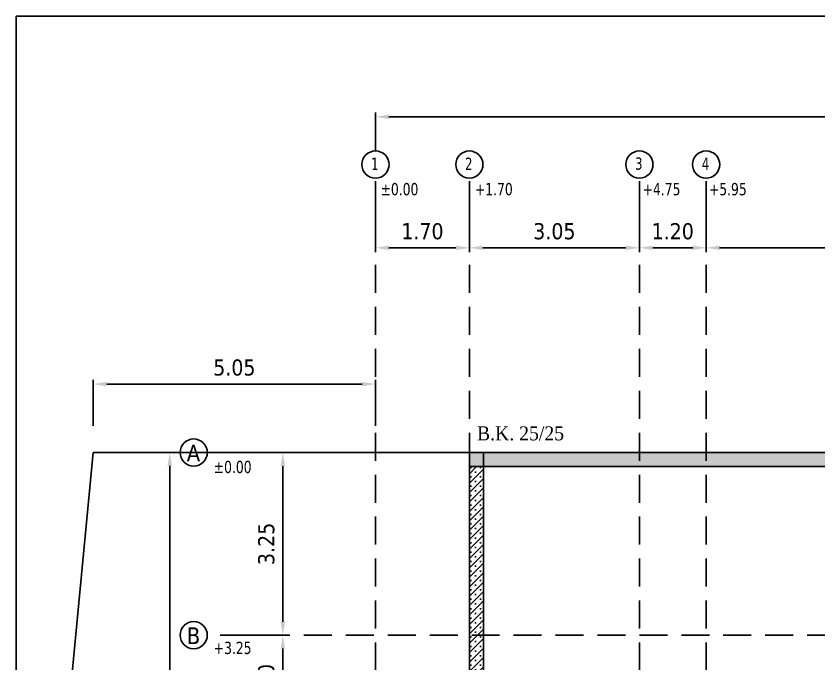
# Model space of a CAD drawing. Header units: millimetres. Extents: x -2171 to 1563, y -1758 to -1505.
# Drawn here: x -2119.65 to -2105.29, y -1600.76 to -1589.18 of the extents above; entities that cross this region are included whole.
import ezdxf

# ---------------------------------------------------------------- set-up
doc = ezdxf.new("R2010")
doc.units = ezdxf.units.MM
doc.header["$PDMODE"] = 32
doc.linetypes.add('DASHDOT', pattern=[25.4, 12.7, -6.35, 0, -6.35])
doc.linetypes.add('HIDDEN', pattern=[0.375, 0.25, -0.125])
doc.layers.get('Defpoints').update_dxf_attribs({"color": 6})
for name, color, linetype in [('-S-AKSONES', 50, 'DASHDOT'), ('-S_TEXT', 3, 'Continuous'), ('A-TEXT', 7, 'Continuous'), ('Fill_Col', 7, 'Continuous'), ('Geo_Col', 7, 'Continuous'), ('Geo_Col_-1', 7, 'Continuous'), ('Geo_Lines', 7, 'Continuous'), ('Geo_Lines_-1', 94, 'Continuous'), ('STR-AXIS', 2, 'Continuous'), ('Text_Col_-1', 7, 'Continuous')]:
    doc.layers.add(name, color=color, linetype=linetype)
doc.styles.add('GR-SIMPL', font='GR-SIMPL.shx', dxfattribs={"width": 0.8})
doc.styles.add('S1TmsNwRmn11_b_934_161', font='times.ttf', dxfattribs={"width": 0.933629, "height": 0.001087})
doc.styles.get("Standard").update_dxf_attribs({"font": 'tahoma.ttf'})
doc.styles.add('style1', font='tahoma.ttf', dxfattribs={"width": 0.8})
doc.dimstyles.new('Copy(2) of Standard', dxfattribs={"dimscale": 96, "dimtxt": 0.003, "dimasz": 0.0025, "dimexe": 0.0008, "dimexo": 0.005, "dimgap": 0.0015, "dimtad": 1, "dimrnd": 0.05, "dimzin": 0, "dimdsep": 46, "dimtxsty": 'Standard', "dimcen": 0.001, "dimclrd": 256, "dimclrt": 256, "dimadec": 0, "dimazin": 0, "dimtfac": 1, "dimtofl": 0, "dimtmove": 0, "dimatfit": 3, "dimfxl": 5, "dimtolj": 1, "dimtzin": 0, "dimarcsym": 1})
pattern_1 = [(45, (-475.61914, 0), (-0.084189901, 0.084189901), []), (45, (-475.53495, 0), (-0.084189901, 0.084189901), [0, -0.1190625])]

# ---------------------------------------------------------------- blocks, each defined once
blk = doc.blocks.new('*D332')
at = {"layer": '-S-AKSONES', "color": 0, "linetype": 'Continuous', "lineweight": -2, "ltscale": 0.5, "transparency": 16777216}
for p, q in [((-2116.708, -1596.985), (-2116.975, -1596.985)), ((-2116.708, -1615.684), (-2116.975, -1615.684))]:
    blk.add_line(p, q, dxfattribs=at)
at = {"layer": '-S-AKSONES', "linetype": 'Continuous', "lineweight": -2, "ltscale": 0.5, "transparency": 16777216}
blk.add_line((-2116.898, -1615.444), (-2116.898, -1597.225), dxfattribs=at)
at = {"layer": '-S-AKSONES', "linetype": 'Continuous', "ltscale": 0.5, "transparency": 16777216}
for points in [[(-2116.938, -1597.225), (-2116.858, -1597.225), (-2116.898, -1596.985)], [(-2116.938, -1615.444), (-2116.858, -1615.444), (-2116.898, -1615.684)]]:
    blk.add_solid(points, dxfattribs=at)
at = {"layer": 'Defpoints', "color": 0, "linetype": 'Continuous', "ltscale": 0.5, "transparency": 16777216}
for p in [(-2116.898, -1596.985), (-2116.228, -1596.985), (-2116.228, -1615.684)]:
    blk.add_point(p, dxfattribs=at)
at = {"layer": '-S-AKSONES', "linetype": 'Continuous', "ltscale": 0.5, "transparency": 16777216, "insert": (-2117.192, -1606.335), "char_height": 0.288, "attachment_point": 5, "rotation": 90}
blk.add_mtext('\\A1;18.70', dxfattribs=at)
blk = doc.blocks.new('*D379')
at = {"layer": '-S-AKSONES', "color": 0, "linetype": 'Continuous', "lineweight": -2, "ltscale": 0.5, "transparency": 16777216}
for p, q in [((-2113.221, -1591.6), (-2113.221, -1590.907)), ((-2065.766, -1591.6), (-2065.766, -1590.907))]:
    blk.add_line(p, q, dxfattribs=at)
at = {"layer": '-S-AKSONES', "linetype": 'Continuous', "lineweight": -2, "ltscale": 0.5, "transparency": 16777216}
blk.add_line((-2112.981, -1590.984), (-2066.006, -1590.984), dxfattribs=at)
at = {"layer": '-S-AKSONES', "linetype": 'Continuous', "ltscale": 0.5, "transparency": 16777216}
for points in [[(-2112.981, -1590.944), (-2112.981, -1591.024), (-2113.221, -1590.984)], [(-2066.006, -1590.944), (-2066.006, -1591.024), (-2065.766, -1590.984)]]:
    blk.add_solid(points, dxfattribs=at)
at = {"layer": 'Defpoints', "color": 0, "linetype": 'Continuous', "ltscale": 0.5, "transparency": 16777216}
for p in [(-2065.766, -1590.984), (-2113.221, -1592.08), (-2065.766, -1592.08)]:
    blk.add_point(p, dxfattribs=at)
at = {"layer": '-S-AKSONES', "linetype": 'Continuous', "ltscale": 0.5, "transparency": 16777216, "insert": (-2089.494, -1590.693), "char_height": 0.288, "attachment_point": 5}
blk.add_mtext('\\A1;47.45', dxfattribs=at)
blk = doc.blocks.new('*D380')
at = {"layer": '-S-AKSONES', "color": 0, "linetype": 'Continuous', "lineweight": -2, "ltscale": 0.5, "transparency": 16777216}
for p, q in [((-2115.748, -1596.986), (-2114.801, -1596.986)), ((-2115.748, -1600.251), (-2114.801, -1600.251))]:
    blk.add_line(p, q, dxfattribs=at)
at = {"layer": '-S-AKSONES', "linetype": 'Continuous', "lineweight": -2, "ltscale": 0.5, "transparency": 16777216}
blk.add_line((-2114.877, -1597.226), (-2114.877, -1600.011), dxfattribs=at)
at = {"layer": '-S-AKSONES', "linetype": 'Continuous', "ltscale": 0.5, "transparency": 16777216}
for points in [[(-2114.917, -1597.226), (-2114.837, -1597.226), (-2114.877, -1596.986)], [(-2114.917, -1600.011), (-2114.837, -1600.011), (-2114.877, -1600.251)]]:
    blk.add_solid(points, dxfattribs=at)
at = {"layer": 'Defpoints', "color": 0, "linetype": 'Continuous', "ltscale": 0.5, "transparency": 16777216}
for p in [(-2116.228, -1596.986), (-2116.228, -1600.251), (-2114.877, -1600.251)]:
    blk.add_point(p, dxfattribs=at)
at = {"layer": '-S-AKSONES', "linetype": 'Continuous', "ltscale": 0.5, "transparency": 16777216, "insert": (-2115.171, -1598.618), "char_height": 0.288, "attachment_point": 5, "rotation": 90}
blk.add_mtext('\\A1;3.25', dxfattribs=at)
blk = doc.blocks.new('*D381')
at = {"layer": '-S-AKSONES', "color": 0, "linetype": 'Continuous', "lineweight": -2, "ltscale": 0.5, "transparency": 16777216}
for p, q in [((-2113.221, -1592.56), (-2113.221, -1593.402)), ((-2111.541, -1592.56), (-2111.541, -1593.402))]:
    blk.add_line(p, q, dxfattribs=at)
at = {"layer": '-S-AKSONES', "linetype": 'Continuous', "lineweight": -2, "ltscale": 0.5, "transparency": 16777216}
blk.add_line((-2112.981, -1593.325), (-2111.781, -1593.325), dxfattribs=at)
at = {"layer": '-S-AKSONES', "linetype": 'Continuous', "ltscale": 0.5, "transparency": 16777216}
for points in [[(-2112.981, -1593.285), (-2112.981, -1593.365), (-2113.221, -1593.325)], [(-2111.781, -1593.285), (-2111.781, -1593.365), (-2111.541, -1593.325)]]:
    blk.add_solid(points, dxfattribs=at)
at = {"layer": 'Defpoints', "color": 0, "linetype": 'Continuous', "ltscale": 0.5, "transparency": 16777216}
for p in [(-2113.221, -1592.08), (-2111.541, -1592.08), (-2111.541, -1593.325)]:
    blk.add_point(p, dxfattribs=at)
at = {"layer": '-S-AKSONES', "linetype": 'Continuous', "ltscale": 0.5, "transparency": 16777216, "insert": (-2112.381, -1593.031), "char_height": 0.288, "attachment_point": 5}
blk.add_mtext('\\A1;1.70', dxfattribs=at)
blk = doc.blocks.new('*D382')
at = {"layer": '-S-AKSONES', "color": 0, "lineweight": -2, "ltscale": 0.5, "transparency": 16777216}
for p, q in [((-2111.541, -1592.56), (-2111.541, -1593.402)), ((-2108.501, -1592.56), (-2108.501, -1593.402))]:
    blk.add_line(p, q, dxfattribs=at)
at = {"layer": '-S-AKSONES', "lineweight": -2, "ltscale": 0.5, "transparency": 16777216}
blk.add_line((-2111.301, -1593.325), (-2108.741, -1593.325), dxfattribs=at)
at = {"layer": '-S-AKSONES', "ltscale": 0.5, "transparency": 16777216}
for points in [[(-2111.301, -1593.285), (-2111.301, -1593.365), (-2111.541, -1593.325)], [(-2108.741, -1593.285), (-2108.741, -1593.365), (-2108.501, -1593.325)]]:
    blk.add_solid(points, dxfattribs=at)
at = {"layer": 'Defpoints', "color": 0, "ltscale": 0.5, "transparency": 16777216}
for p in [(-2111.541, -1592.08), (-2108.501, -1592.08), (-2108.501, -1593.325)]:
    blk.add_point(p, dxfattribs=at)
at = {"layer": '-S-AKSONES', "ltscale": 0.5, "transparency": 16777216, "insert": (-2110.021, -1593.031), "char_height": 0.288, "attachment_point": 5}
blk.add_mtext('\\A1;3.05', dxfattribs=at)
blk = doc.blocks.new('*D383')
at = {"layer": '-S-AKSONES', "color": 0, "lineweight": -2, "ltscale": 0.5, "transparency": 16777216}
for p, q in [((-2108.501, -1592.56), (-2108.501, -1593.402)), ((-2107.308, -1592.56), (-2107.308, -1593.402))]:
    blk.add_line(p, q, dxfattribs=at)
at = {"layer": '-S-AKSONES', "lineweight": -2, "ltscale": 0.5, "transparency": 16777216}
blk.add_line((-2108.261, -1593.325), (-2107.548, -1593.325), dxfattribs=at)
at = {"layer": '-S-AKSONES', "ltscale": 0.5, "transparency": 16777216}
for points in [[(-2108.261, -1593.285), (-2108.261, -1593.365), (-2108.501, -1593.325)], [(-2107.548, -1593.285), (-2107.548, -1593.365), (-2107.308, -1593.325)]]:
    blk.add_solid(points, dxfattribs=at)
at = {"layer": 'Defpoints', "color": 0, "ltscale": 0.5, "transparency": 16777216}
for p in [(-2108.501, -1592.08), (-2107.308, -1592.08), (-2107.308, -1593.325)]:
    blk.add_point(p, dxfattribs=at)
at = {"layer": '-S-AKSONES', "ltscale": 0.5, "transparency": 16777216, "insert": (-2107.905, -1593.031), "char_height": 0.288, "attachment_point": 5}
blk.add_mtext('\\A1;1.20', dxfattribs=at)
blk = doc.blocks.new('*D384')
at = {"layer": '-S-AKSONES', "color": 0, "lineweight": -2, "ltscale": 0.5, "transparency": 16777216}
for p, q in [((-2107.308, -1592.56), (-2107.308, -1593.402)), ((-2102.024, -1592.56), (-2102.024, -1593.402))]:
    blk.add_line(p, q, dxfattribs=at)
at = {"layer": '-S-AKSONES', "lineweight": -2, "ltscale": 0.5, "transparency": 16777216}
blk.add_line((-2107.068, -1593.325), (-2102.264, -1593.325), dxfattribs=at)
at = {"layer": '-S-AKSONES', "ltscale": 0.5, "transparency": 16777216}
for points in [[(-2107.068, -1593.285), (-2107.068, -1593.365), (-2107.308, -1593.325)], [(-2102.264, -1593.285), (-2102.264, -1593.365), (-2102.024, -1593.325)]]:
    blk.add_solid(points, dxfattribs=at)
at = {"layer": 'Defpoints', "color": 0, "ltscale": 0.5, "transparency": 16777216}
for p in [(-2107.308, -1592.08), (-2102.024, -1592.08), (-2102.024, -1593.325)]:
    blk.add_point(p, dxfattribs=at)
at = {"layer": '-S-AKSONES', "ltscale": 0.5, "transparency": 16777216, "insert": (-2104.666, -1593.031), "char_height": 0.288, "attachment_point": 5}
blk.add_mtext('\\A1;5.30', dxfattribs=at)
blk = doc.blocks.new('*D398')
at = {"layer": '-S-AKSONES', "color": 0, "lineweight": -2, "ltscale": 0.5, "transparency": 16777216}
for p, q in [((-2115.748, -1600.251), (-2114.801, -1600.251)), ((-2115.748, -1602.036), (-2114.801, -1602.036))]:
    blk.add_line(p, q, dxfattribs=at)
at = {"layer": '-S-AKSONES', "lineweight": -2, "ltscale": 0.5, "transparency": 16777216}
blk.add_line((-2114.877, -1600.491), (-2114.877, -1601.796), dxfattribs=at)
at = {"layer": '-S-AKSONES', "ltscale": 0.5, "transparency": 16777216}
for points in [[(-2114.917, -1600.491), (-2114.837, -1600.491), (-2114.877, -1600.251)], [(-2114.917, -1601.796), (-2114.837, -1601.796), (-2114.877, -1602.036)]]:
    blk.add_solid(points, dxfattribs=at)
at = {"layer": 'Defpoints', "color": 0, "ltscale": 0.5, "transparency": 16777216}
for p in [(-2116.228, -1600.251), (-2116.228, -1602.036), (-2114.877, -1602.036)]:
    blk.add_point(p, dxfattribs=at)
at = {"layer": '-S-AKSONES', "ltscale": 0.5, "transparency": 16777216, "insert": (-2115.172, -1601.143), "char_height": 0.288, "attachment_point": 5, "rotation": 90}
blk.add_mtext('\\A1;1.80', dxfattribs=at)
blk = doc.blocks.new('*D329')
at = {"layer": '-S-AKSONES', "color": 0, "lineweight": -2, "ltscale": 0.5, "transparency": 16777216}
for p, q in [((-2118.267, -1596.506), (-2118.267, -1595.684)), ((-2113.221, -1596.506), (-2113.221, -1595.684))]:
    blk.add_line(p, q, dxfattribs=at)
at = {"layer": '-S-AKSONES', "lineweight": -2, "ltscale": 0.5, "transparency": 16777216}
blk.add_line((-2118.027, -1595.761), (-2113.461, -1595.761), dxfattribs=at)
at = {"layer": '-S-AKSONES', "ltscale": 0.5, "transparency": 16777216}
for points in [[(-2118.027, -1595.721), (-2118.027, -1595.801), (-2118.267, -1595.761)], [(-2113.461, -1595.721), (-2113.461, -1595.801), (-2113.221, -1595.761)]]:
    blk.add_solid(points, dxfattribs=at)
at = {"layer": 'Defpoints', "color": 0, "ltscale": 0.5, "transparency": 16777216}
for p in [(-2113.221, -1595.761), (-2118.267, -1596.986), (-2113.221, -1596.986)]:
    blk.add_point(p, dxfattribs=at)
at = {"layer": '-S-AKSONES', "ltscale": 0.5, "transparency": 16777216, "insert": (-2115.744, -1595.467), "char_height": 0.288, "attachment_point": 5}
blk.add_mtext('\\A1;5.05', dxfattribs=at)

msp = doc.modelspace()

# ---------------------------------------------------------------- hatches: boundary and pattern name
at = {"layer": 'Fill_Col'}
msp.add_hatch(color=253, dxfattribs=at).paths.add_polyline_path([(-2111.2911, -1597.2355), (-2111.2911, -1596.9855), (-2111.5411, -1596.9855), (-2111.5411, -1597.2355)])
at = {"layer": 'Geo_Col_-1', "ltscale": 0.5, "transparency": 33554572}
h = msp.add_hatch(dxfattribs=at)
h.set_pattern_fill('SACNCR', scale=0.05)
h.set_pattern_definition(pattern_1)
h.paths.add_polyline_path([(-2111.2911, -1597.2355), (-2095.6801, -1597.2355), (-2095.6801, -1596.9858), (-2095.4304, -1596.9858), (-2095.4301, -1596.9855), (-2111.2911, -1596.9855)])
h = msp.add_hatch(dxfattribs=at)
h.set_pattern_fill('SACNCR', scale=0.05)
h.set_pattern_definition(pattern_1)
h.paths.add_polyline_path([(-2111.5411, -1597.2355), (-2111.5411, -1603.5428), (-2111.2911, -1603.5428), (-2111.2911, -1597.2355)])

# ---------------------------------------------------------------- linework, layer by layer
at = {"layer": '-S_TEXT', "ltscale": 5}
msp.add_lwpolyline([(-2119.6475, -1589.182), (-2061.5, -1589.182), (-2061.5, -1629.2267), (-2119.6475, -1629.2267)], close=True, dxfattribs=at)
at = {"layer": '-S_TEXT', "color": 2}
for centre in [(-2113.2213, -1591.8367), (-2111.5411, -1591.8367), (-2108.5007, -1591.8367), (-2107.3083, -1591.8367), (-2116.4707, -1596.9854), (-2116.4707, -1600.2505)]:
    msp.add_circle(centre, 0.2432, dxfattribs=at)
at = {"layer": 'Geo_Col', "color": 94}
for points in [[(-2111.2911, -1597.2355), (-2111.2911, -1596.9855), (-2111.5411, -1596.9855), (-2111.5411, -1597.2355)], [(-2111.2911, -1597.2355), (-2095.6801, -1597.2355), (-2095.6801, -1596.9858), (-2095.4304, -1596.9858), (-2095.4301, -1596.9855), (-2111.2911, -1596.9855)], [(-2111.5411, -1597.2355), (-2111.5411, -1603.5428), (-2111.2911, -1603.5428), (-2111.2911, -1597.2355)]]:
    msp.add_lwpolyline(points, close=True, dxfattribs=at)
at = {"layer": 'Geo_Lines', "color": 94}
msp.add_lwpolyline([(-2111.5411, -1596.9854), (-2095.4303, -1596.9858), (-2095.4305, -1605.0859), (-2092.8745, -1605.0859), (-2092.8745, -1602.0359), (-2082.5245, -1602.0359), (-2082.5245, -1607.1359), (-2091.6243, -1607.1359), (-2091.6241, -1613.8261), (-2107.3084, -1613.8264), (-2107.3084, -1610.6858), (-2113.2213, -1610.6859), (-2113.2212, -1607.3359), (-2111.5414, -1607.3358), (-2111.5411, -1596.9856)], dxfattribs=at)
at = {"layer": 'Geo_Lines_-1', "color": 94, "ltscale": 0.5}
msp.add_lwpolyline([(-2118.2673, -1596.9859), (-2119.1798, -1606.5488, 0.4189744), (-2110.7979, -1616.5329), (-2073.4708, -1619.4842, 0.4025719), (-2063.6772, -1611.458), (-2061.8958, -1595.2502), (-2087.7432, -1594.886), (-2087.7673, -1596.9859)], format="xyb", close=True, dxfattribs=at)
at = {"layer": 'STR-AXIS', "color": 2, "linetype": 'HIDDEN', "ltscale": 2}
for p, q in [((-2113.2213, -1620.3812), (-2113.2213, -1592.0799)), ((-2111.5411, -1620.3812), (-2111.5411, -1592.0799)), ((-2108.5007, -1620.3812), (-2108.5007, -1592.0799)), ((-2107.3083, -1620.3812), (-2107.3083, -1592.0799)), ((-2061.5, -1596.9854), (-2116.2276, -1596.9854)), ((-2061.5, -1600.2505), (-2116.2276, -1600.2505))]:
    msp.add_line(p, q, dxfattribs=at)

# ---------------------------------------------------------------- texts
at = {"layer": '-S_TEXT', "style": 'style1', "width": 0.85}
for s, p in [('%%P0.00', (-2113.1293, -1592.386)), ('+1.70', (-2111.4414, -1592.386)), ('+4.75', (-2108.443, -1592.386)), ('+5.95', (-2107.2577, -1592.386)), ('%%P0.00', (-2116.1121, -1597.3522)), ('+3.25', (-2116.1121, -1600.587))]:
    msp.add_text(s, height=0.22, dxfattribs=at).set_placement(p)
at = {"layer": '-S_TEXT'}
for s, p in [('A', (-2116.5964, -1597.1446)), ('B', (-2116.5964, -1600.4097))]:
    msp.add_text(s, height=0.3, dxfattribs=at).set_placement(p)
at = {"layer": 'A-TEXT', "color": 3, "char_height": 0.22, "width": 1.133602, "attachment_point": 7, "style": 'GR-SIMPL'}
for s, insert in [('{\\fTahoma|b0|i0|c0|p34;1}', (-2113.298, -1591.9329)), ('{\\fTahoma|b0|i0|c0|p34;2}', (-2111.6178, -1591.9329)), ('{\\fTahoma|b0|i0|c0|p34;3}', (-2108.5774, -1591.9329)), ('{\\fTahoma|b0|i0|c0|p34;4}', (-2107.385, -1591.9329))]:
    msp.add_mtext(s, dxfattribs=dict(at, insert=insert))
at = {"layer": 'Text_Col_-1', "color": 200, "style": 'S1TmsNwRmn11_b_934_161', "width": 0.933629}
msp.add_text('B.K. 25/25', height=0.25, dxfattribs=at).set_placement((-2111.4048, -1596.7669))

# ---------------------------------------------------------------- dimensions: what is measured, and where the dimension line sits
at = {"layer": '-S-AKSONES', "linetype": 'Continuous', "ltscale": 0.5}
for base, p2, picture, middle in [((-2065.7665, -1590.9842), (-2065.7665, -1592.0799), '*D379', (-2089.4939, -1590.6932)), ((-2111.5411, -1593.3251), (-2111.5411, -1592.0799), '*D381', (-2112.3812, -1593.0312))]:
    dim = msp.add_linear_dim(base=base, p1=(-2113.2213, -1592.0799), p2=p2, dimstyle='Copy(2) of Standard', override={"dimtmove": 1}, dxfattribs=at)
    dim.commit()
    dim.dimension.update_dxf_attribs({"geometry": picture, "text_midpoint": middle})
at = {"layer": '-S-AKSONES', "color": 253, "ltscale": 0.5}
for base, p1, p2, picture, middle in [((-2108.5007, -1593.3251), (-2111.5411, -1592.0799), (-2108.5007, -1592.0799), '*D382', (-2110.0209, -1593.0311)), ((-2107.3083, -1593.3251), (-2108.5007, -1592.0799), (-2107.3083, -1592.0799), '*D383', (-2107.9045, -1593.0311)), ((-2102.0242, -1593.3251), (-2107.3083, -1592.0799), (-2102.0242, -1592.0799), '*D384', (-2104.6662, -1593.0311)), ((-2113.2213, -1595.7608), (-2118.2673, -1596.9859), (-2113.2213, -1596.9859), '*D329', (-2115.7443, -1595.4669))]:
    dim = msp.add_linear_dim(base=base, p1=p1, p2=p2, dimstyle='Copy(2) of Standard', override={"dimtmove": 1}, dxfattribs=at)
    dim.commit()
    dim.dimension.update_dxf_attribs({"geometry": picture, "text_midpoint": middle})
at = {"layer": '-S-AKSONES', "linetype": 'Continuous', "ltscale": 0.5}
for base, p1, p2, picture, middle in [((-2116.8979, -1596.9854), (-2116.2276, -1615.6836), (-2116.2276, -1596.9854), '*D332', (-2117.1925, -1606.3345)), ((-2114.8775, -1600.2505), (-2116.2276, -1596.9859), (-2116.2276, -1600.2505), '*D380', (-2115.1715, -1598.6182))]:
    dim = msp.add_linear_dim(base=base, p1=p1, p2=p2, angle=90, dimstyle='Copy(2) of Standard', override={"dimtmove": 1}, dxfattribs=at)
    dim.commit()
    dim.dimension.update_dxf_attribs({"geometry": picture, "text_midpoint": middle})
at = {"layer": '-S-AKSONES', "color": 253, "ltscale": 0.5}
dim = msp.add_linear_dim(base=(-2114.8775, -1602.0359), p1=(-2116.2276, -1600.2505), p2=(-2116.2276, -1602.0359), angle=90, dimstyle='Copy(2) of Standard', override={"dimtmove": 1}, dxfattribs=at)
dim.commit()
dim.dimension.update_dxf_attribs({"geometry": '*D398', "text_midpoint": (-2115.1721, -1601.1432)})

doc.saveas('drawing.dxf')
